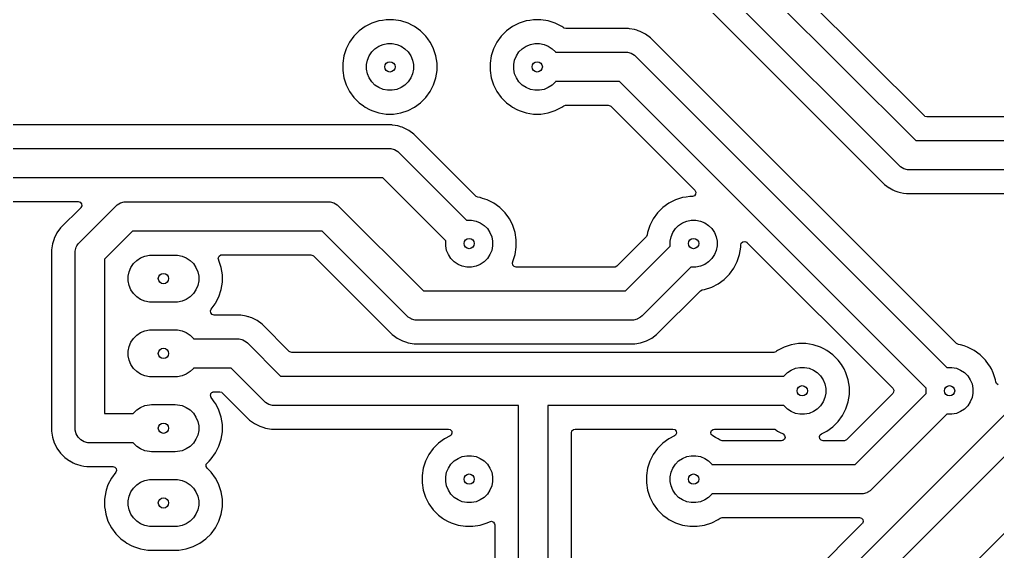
# Model space of a CAD drawing. Extents: x 20 to 124, y -124 to -20.
# Drawn here: x 69.93 to 103.13, y -81.71 to -63.64 of the extents above; entities that cross this region are included whole.
import ezdxf

# ---------------------------------------------------------------- set-up
doc = ezdxf.new("R2010")
doc.units = 0
doc.layers.add('BLACK', color=7, linetype='CONTINUOUS')
doc.layers.add('WHITE', color=7, linetype='CONTINUOUS')

msp = doc.modelspace()

# ---------------------------------------------------------------- linework, layer by layer
at = {"layer": 'BLACK', "linetype": 'CONTINUOUS'}
for p, q in [((100.645066, -66.913181), (93.216121, -59.484236)), ((92.722453, -60.122647), (100.349807, -67.75)), ((99.789146, -68.603553), (92.161794, -60.9762)), ((91.866534, -61.813019), (99.295486, -69.241971)), ((82.125214, -63.68891), (81.885616, -63.76676)), ((82.249626, -63.669205), (82.125214, -63.68891)), ((82.374038, -63.6495), (82.249626, -63.669205)), ((82.625962, -63.6495), (82.374038, -63.6495)), ((82.874779, -63.688909), (82.625962, -63.6495)), ((82.874785, -63.68891), (82.874779, -63.688909)), ((83.114383, -63.76676), (82.874785, -63.68891)), ((87.125214, -63.68891), (86.885616, -63.76676)), ((87.249626, -63.669205), (87.125214, -63.68891)), ((87.374038, -63.6495), (87.249626, -63.669205)), ((87.625962, -63.6495), (87.374038, -63.6495)), ((87.874779, -63.688909), (87.625962, -63.6495)), ((87.874785, -63.68891), (87.874779, -63.688909)), ((88.114383, -63.76676), (87.874785, -63.68891)), ((81.457345, -64.029205), (81.279205, -64.207345)), ((81.45735, -64.029201), (81.457345, -64.029205)), ((81.661151, -63.881132), (81.45735, -64.029201)), ((81.885616, -63.76676), (81.661151, -63.881132)), ((83.268747, -63.845413), (83.114383, -63.76676)), ((83.338845, -63.88113), (83.268747, -63.845413)), ((83.338847, -63.881131), (83.338845, -63.88113)), ((83.338848, -63.881132), (83.338847, -63.881131)), ((83.542649, -64.029201), (83.338848, -63.881132)), ((83.542654, -64.029205), (83.542649, -64.029201)), ((83.720794, -64.207345), (83.542654, -64.029205)), ((86.457345, -64.029205), (86.279205, -64.207345)), ((86.45735, -64.029201), (86.457345, -64.029205)), ((86.661151, -63.881132), (86.45735, -64.029201)), ((86.885616, -63.76676), (86.661151, -63.881132)), ((88.338845, -63.88113), (88.114383, -63.76676)), ((88.400362, -63.925824), (88.338845, -63.88113)), ((88.406199, -63.929815), (88.400362, -63.925824)), ((88.473238, -63.9495), (88.406199, -63.929815)), ((90.602351, -63.9495), (88.473238, -63.9495)), ((90.602352, -63.9495), (90.602351, -63.9495)), ((90.629995, -63.953878), (90.602352, -63.9495)), ((90.804535, -63.981522), (90.629995, -63.953878)), ((90.878003, -64.005394), (90.804535, -63.981522)), ((90.901876, -64.013151), (90.878003, -64.005394)), ((90.932726, -64.023175), (90.901876, -64.013151)), ((90.999223, -64.044781), (90.932726, -64.023175)), ((91.066494, -64.079058), (90.999223, -64.044781)), ((81.279201, -64.20735), (81.131132, -64.411151)), ((81.279205, -64.207345), (81.279201, -64.20735)), ((83.720798, -64.20735), (83.720794, -64.207345)), ((83.786926, -64.298368), (83.720798, -64.20735)), ((83.86887, -64.411155), (83.786926, -64.298368)), ((86.279201, -64.20735), (86.131132, -64.411151)), ((86.279205, -64.207345), (86.279201, -64.20735)), ((91.066497, -64.07906), (91.066494, -64.079058)), ((91.181611, -64.137713), (91.066497, -64.07906)), ((91.347219, -64.258034), (91.181611, -64.137713)), ((91.347221, -64.258036), (91.347219, -64.258034)), ((101.731408, -74.642223), (91.347221, -64.258036)), ((81.01676, -64.635616), (80.93891, -64.875214)), ((81.131132, -64.411151), (81.01676, -64.635616)), ((81.881592, -64.742485), (81.992485, -64.631592)), ((81.992485, -64.631592), (82.122883, -64.544463)), ((82.122883, -64.544463), (82.267772, -64.484448)), ((82.267772, -64.484448), (82.421586, -64.453852)), ((82.421586, -64.453852), (82.578414, -64.453852)), ((82.578414, -64.453852), (82.732228, -64.484448)), ((82.732228, -64.484448), (82.877117, -64.544463)), ((82.877117, -64.544463), (83.007515, -64.631592)), ((83.007515, -64.631592), (83.118408, -64.742485)), ((83.941747, -64.554184), (83.86887, -64.411155)), ((83.983239, -64.635616), (83.941747, -64.554184)), ((83.983239, -64.635618), (83.983239, -64.635616)), ((83.983241, -64.635621), (83.983239, -64.635618)), ((84.06109, -64.875215), (83.983241, -64.635621)), ((86.01676, -64.635616), (85.93891, -64.875214)), ((86.131132, -64.411151), (86.01676, -64.635616)), ((86.881592, -64.742485), (86.992485, -64.631592)), ((86.992485, -64.631592), (87.122883, -64.544463)), ((87.122883, -64.544463), (87.267772, -64.484448)), ((87.267772, -64.484448), (87.421586, -64.453852)), ((87.421586, -64.453852), (87.578414, -64.453852)), ((87.578414, -64.453852), (87.732228, -64.484448)), ((87.732228, -64.484448), (87.877117, -64.544463)), ((87.877117, -64.544463), (88.007515, -64.631592)), ((88.007515, -64.631592), (88.118408, -64.742485)), ((80.93891, -64.875214), (80.8995, -65.124038)), ((81.703852, -65.171586), (81.734448, -65.017772)), ((81.734448, -65.017772), (81.794463, -64.872883)), ((81.794463, -64.872883), (81.881592, -64.742485)), ((83.118408, -64.742485), (83.205537, -64.872883)), ((83.205537, -64.872883), (83.265552, -65.017772)), ((83.265552, -65.017772), (83.296148, -65.171586)), ((84.1005, -65.124038), (84.06109, -64.875215)), ((85.93891, -64.875214), (85.8995, -65.124038)), ((86.703852, -65.171586), (86.734448, -65.017772)), ((86.734448, -65.017772), (86.794463, -64.872883)), ((86.794463, -64.872883), (86.881592, -64.742485)), ((88.118408, -64.742485), (88.123429, -64.75)), ((88.123429, -64.75), (90.5, -64.75)), ((90.5, -64.75), (90.565248, -64.754277)), ((90.565248, -64.754277), (90.565263, -64.754277)), ((90.565263, -64.754277), (90.691342, -64.78806)), ((90.691342, -64.78806), (90.804381, -64.853323)), ((90.804381, -64.853323), (90.804396, -64.853338)), ((90.804396, -64.853338), (90.853553, -64.896447)), ((90.853553, -64.896447), (101.412722, -75.455615)), ((80.8995, -65.124038), (80.8995, -65.375961)), ((80.8995, -65.375961), (80.93891, -65.624785)), ((81.703852, -65.328414), (81.703852, -65.171586)), ((81.734448, -65.482228), (81.703852, -65.328414)), ((83.296148, -65.328414), (83.265552, -65.482228)), ((83.296148, -65.171586), (83.296148, -65.328414)), ((84.06109, -65.624785), (84.1005, -65.375962)), ((84.1005, -65.375962), (84.1005, -65.124038)), ((85.8995, -65.124038), (85.8995, -65.375961)), ((85.8995, -65.375961), (85.93891, -65.624785)), ((86.703852, -65.328414), (86.703852, -65.171586)), ((86.734448, -65.482228), (86.703852, -65.328414)), ((80.93891, -65.624785), (81.01676, -65.864383)), ((81.794463, -65.627117), (81.734448, -65.482228)), ((81.881592, -65.757515), (81.794463, -65.627117)), ((83.205537, -65.627117), (83.118408, -65.757515)), ((83.265552, -65.482228), (83.205537, -65.627117)), ((83.983241, -65.864379), (84.06109, -65.624785)), ((85.93891, -65.624785), (86.01676, -65.864383)), ((86.794463, -65.627117), (86.734448, -65.482228)), ((86.881592, -65.757515), (86.794463, -65.627117)), ((81.01676, -65.864383), (81.131132, -66.088848)), ((81.992485, -65.868408), (81.881592, -65.757515)), ((82.122883, -65.955537), (81.992485, -65.868408)), ((82.267772, -66.015552), (82.122883, -65.955537)), ((82.421586, -66.046148), (82.267772, -66.015552)), ((82.578414, -66.046148), (82.421586, -66.046148)), ((82.732228, -66.015552), (82.578414, -66.046148)), ((82.877117, -65.955537), (82.732228, -66.015552)), ((83.007515, -65.868408), (82.877117, -65.955537)), ((83.118408, -65.757515), (83.007515, -65.868408)), ((83.86887, -66.088845), (83.983241, -65.864379)), ((86.01676, -65.864383), (86.131132, -66.088848)), ((86.992485, -65.868408), (86.881592, -65.757515)), ((87.122883, -65.955537), (86.992485, -65.868408)), ((87.267772, -66.015552), (87.122883, -65.955537)), ((87.421586, -66.046148), (87.267772, -66.015552)), ((87.578414, -66.046148), (87.421586, -66.046148)), ((87.732228, -66.015552), (87.578414, -66.046148)), ((87.877117, -65.955537), (87.732228, -66.015552)), ((88.007515, -65.868408), (87.877117, -65.955537)), ((88.118408, -65.757515), (88.007515, -65.868408)), ((88.123429, -65.75), (88.118408, -65.757515)), ((90.292894, -65.75), (88.123429, -65.75)), ((100.705615, -76.162722), (90.292894, -65.75)), ((81.131132, -66.088848), (81.279201, -66.292649)), ((81.279201, -66.292649), (81.279205, -66.292654)), ((81.279205, -66.292654), (81.457345, -66.470794)), ((83.542656, -66.470793), (83.720793, -66.292656)), ((83.720793, -66.292656), (83.86887, -66.088845)), ((86.131132, -66.088848), (86.279201, -66.292649)), ((86.279201, -66.292649), (86.279205, -66.292654)), ((86.279205, -66.292654), (86.457345, -66.470794)), ((81.457345, -66.470794), (81.45735, -66.470798)), ((81.45735, -66.470798), (81.599647, -66.574182)), ((81.599647, -66.574182), (81.661155, -66.61887)), ((81.661155, -66.61887), (81.804184, -66.691747)), ((81.804184, -66.691747), (81.885616, -66.733239)), ((81.885616, -66.733239), (81.885618, -66.733239)), ((81.885618, -66.733239), (81.885621, -66.733241)), ((81.885621, -66.733241), (82.125215, -66.81109)), ((82.874785, -66.81109), (83.114379, -66.733241)), ((83.114379, -66.733241), (83.338845, -66.61887)), ((83.338845, -66.61887), (83.542656, -66.470793)), ((86.457345, -66.470794), (86.45735, -66.470798)), ((86.45735, -66.470798), (86.599647, -66.574182)), ((86.599647, -66.574182), (86.661155, -66.61887)), ((86.661155, -66.61887), (86.804184, -66.691747)), ((86.804184, -66.691747), (86.885616, -66.733239)), ((86.885616, -66.733239), (86.885618, -66.733239)), ((86.885618, -66.733239), (86.885621, -66.733241)), ((86.885621, -66.733241), (87.125215, -66.81109)), ((87.874785, -66.81109), (88.114379, -66.733241)), ((88.114379, -66.733241), (88.338845, -66.61887)), ((88.338845, -66.61887), (88.400353, -66.574181)), ((88.400353, -66.574181), (88.466158, -66.550702)), ((88.466158, -66.550702), (88.473238, -66.5505)), ((88.473238, -66.5505), (89.909953, -66.5505)), ((89.909953, -66.5505), (89.976992, -66.570185)), ((89.976992, -66.570185), (89.997634, -66.586819)), ((89.997634, -66.586819), (92.848634, -69.437819)), ((82.125215, -66.81109), (82.374038, -66.8505)), ((82.374038, -66.8505), (82.374039, -66.8505)), ((82.374039, -66.8505), (82.625961, -66.8505)), ((82.625961, -66.8505), (82.625962, -66.8505)), ((82.625962, -66.8505), (82.874785, -66.81109)), ((87.125215, -66.81109), (87.374038, -66.8505)), ((87.374038, -66.8505), (87.374039, -66.8505)), ((87.374039, -66.8505), (87.625961, -66.8505)), ((87.625961, -66.8505), (87.625962, -66.8505)), ((87.625962, -66.8505), (87.874785, -66.81109)), ((100.665708, -66.929815), (100.645066, -66.913181)), ((100.732747, -66.9495), (100.665708, -66.929815)), ((105.617055, -66.9495), (100.732747, -66.9495)), ((82.564752, -67.2219), (67.268848, -67.2219)), ((82.592395, -67.226278), (82.564752, -67.2219)), ((82.766935, -67.253922), (82.592395, -67.226278)), ((82.840403, -67.277794), (82.766935, -67.253922)), ((82.864276, -67.285551), (82.840403, -67.277794)), ((82.914915, -67.302004), (82.864276, -67.285551)), ((82.961623, -67.317181), (82.914915, -67.302004)), ((83.046636, -67.360498), (82.961623, -67.317181)), ((83.046639, -67.3605), (83.046636, -67.360498)), ((83.144011, -67.410113), (83.046639, -67.3605)), ((83.309619, -67.530434), (83.144011, -67.410113)), ((83.309621, -67.530436), (83.309619, -67.530434)), ((85.421408, -69.642223), (83.309621, -67.530436)), ((67.3712, -68.0224), (82.4624, -68.0224)), ((82.4624, -68.0224), (82.527648, -68.026677)), ((82.527648, -68.026677), (82.527663, -68.026677)), ((82.527663, -68.026677), (82.647017, -68.058658)), ((82.647017, -68.058658), (82.653742, -68.06046)), ((82.653742, -68.06046), (82.766781, -68.125723)), ((100.349807, -67.75), (106.316726, -67.75)), ((82.766781, -68.125723), (82.766796, -68.125738)), ((82.766796, -68.125738), (82.815953, -68.168847)), ((82.815953, -68.168847), (85.102721, -70.455615)), ((99.83831, -68.646668), (99.789146, -68.603553)), ((99.838319, -68.646677), (99.83831, -68.646668)), ((99.951358, -68.71194), (99.838319, -68.646677)), ((100.077437, -68.745723), (99.951358, -68.71194)), ((82.255294, -69.0224), (67.578307, -69.0224)), ((84.395615, -71.162721), (82.255294, -69.0224)), ((100.077452, -68.745723), (100.077437, -68.745723)), ((100.1427, -68.75), (100.077452, -68.745723)), ((106.316726, -68.75), (100.1427, -68.75)), ((99.295486, -69.241971), (99.450449, -69.354556)), ((99.450449, -69.354556), (99.46109, -69.362287)), ((99.46109, -69.362287), (99.577307, -69.421503)), ((85.426555, -69.647085), (85.421408, -69.642223)), ((85.489689, -69.677015), (85.426555, -69.647085)), ((85.564783, -69.688909), (85.489689, -69.677015)), ((85.646482, -69.715455), (85.564783, -69.688909)), ((85.804379, -69.766759), (85.646482, -69.715455)), ((92.435214, -69.68891), (92.195616, -69.76676)), ((92.559626, -69.669205), (92.435214, -69.68891)), ((92.684038, -69.6495), (92.559626, -69.669205)), ((92.760953, -69.6495), (92.684038, -69.6495)), ((92.769799, -69.649184), (92.760953, -69.6495)), ((92.835263, -69.624767), (92.769799, -69.649184)), ((92.877135, -69.568834), (92.835263, -69.624767)), ((92.848634, -69.437819), (92.882119, -69.499142)), ((92.882119, -69.499142), (92.877135, -69.568834)), ((99.577307, -69.421503), (99.643476, -69.455218)), ((99.643476, -69.455218), (99.643478, -69.455218)), ((99.643478, -69.455218), (99.643481, -69.45522)), ((99.643481, -69.45522), (99.747837, -69.489127)), ((99.747837, -69.489127), (99.838165, -69.518477)), ((99.838165, -69.518477), (99.939257, -69.534488)), ((99.939257, -69.534488), (100.040348, -69.5505)), ((100.040348, -69.5505), (100.245051, -69.5505)), ((100.245051, -69.5505), (105.263438, -69.5505)), ((67.961247, -69.8229), (71.915553, -69.8229)), ((72.003234, -70.034581), (71.316336, -70.721478)), ((71.915553, -69.8229), (71.982592, -69.842585)), ((71.954747, -71.215147), (73.193847, -69.976047)), ((71.982592, -69.842585), (72.028347, -69.895389)), ((72.009266, -70.028103), (72.003234, -70.034581)), ((72.038291, -69.964547), (72.009266, -70.028103)), ((72.028347, -69.895389), (72.038291, -69.964547)), ((73.193847, -69.976047), (73.243003, -69.932938)), ((73.243003, -69.932938), (73.243019, -69.932923)), ((73.243019, -69.932923), (73.356058, -69.86766)), ((73.356058, -69.86766), (73.482137, -69.833877)), ((73.482137, -69.833877), (73.482152, -69.833877)), ((73.482152, -69.833877), (73.5474, -69.8296)), ((73.5474, -69.8296), (80.4048, -69.8296)), ((80.4048, -69.8296), (80.470048, -69.833877)), ((80.470048, -69.833877), (80.470063, -69.833877)), ((80.470063, -69.833877), (80.596142, -69.86766)), ((80.596142, -69.86766), (80.709181, -69.932923)), ((80.709181, -69.932923), (80.709196, -69.932938)), ((80.709196, -69.932938), (80.758353, -69.976047)), ((80.758353, -69.976047), (83.634007, -72.8517)), ((86.028845, -69.88113), (85.804379, -69.766759)), ((86.028847, -69.881131), (86.028845, -69.88113)), ((86.028848, -69.881132), (86.028847, -69.881131)), ((86.232649, -70.029201), (86.028848, -69.881132)), ((86.232654, -70.029205), (86.232649, -70.029201)), ((86.410794, -70.207345), (86.232654, -70.029205)), ((91.767345, -70.029205), (91.589205, -70.207345)), ((91.76735, -70.029201), (91.767345, -70.029205)), ((91.971151, -69.881132), (91.76735, -70.029201)), ((92.195616, -69.76676), (91.971151, -69.881132)), ((86.410798, -70.20735), (86.410794, -70.207345)), ((86.532005, -70.374178), (86.410798, -70.20735)), ((86.55887, -70.411155), (86.532005, -70.374178)), ((91.589201, -70.20735), (91.441132, -70.411151)), ((91.589205, -70.207345), (91.589201, -70.20735)), ((85.102721, -70.455615), (85.111586, -70.453852)), ((85.111586, -70.453852), (85.268414, -70.453852)), ((85.268414, -70.453852), (85.422228, -70.484448)), ((85.422228, -70.484448), (85.567117, -70.544463)), ((85.567117, -70.544463), (85.697515, -70.631592)), ((85.697515, -70.631592), (85.808408, -70.742485)), ((86.62441, -70.539784), (86.55887, -70.411155)), ((86.673239, -70.635616), (86.62441, -70.539784)), ((86.673239, -70.635618), (86.673239, -70.635616)), ((86.673241, -70.635621), (86.673239, -70.635618)), ((86.75109, -70.875215), (86.673241, -70.635621)), ((91.32676, -70.635618), (91.248909, -70.875216)), ((91.441132, -70.411151), (91.32676, -70.635618)), ((92.191592, -70.742485), (92.302485, -70.631592)), ((92.302485, -70.631592), (92.432883, -70.544463)), ((92.432883, -70.544463), (92.577772, -70.484448)), ((92.577772, -70.484448), (92.731586, -70.453852)), ((92.731586, -70.453852), (92.888414, -70.453852)), ((92.888414, -70.453852), (93.042228, -70.484448)), ((93.042228, -70.484448), (93.187117, -70.544463)), ((93.187117, -70.544463), (93.317515, -70.631592)), ((93.317515, -70.631592), (93.428408, -70.742485)), ((71.18191, -70.914768), (71.10308, -71.069479)), ((71.196011, -70.887093), (71.181909, -70.914767)), ((71.181909, -70.914767), (71.18191, -70.914768)), ((71.196016, -70.887084), (71.196011, -70.887093)), ((71.316336, -70.721478), (71.196016, -70.887084)), ((73.754506, -70.8296), (72.8083, -71.775806)), ((80.197694, -70.8296), (73.754506, -70.8296)), ((83.073347, -73.705254), (80.197694, -70.8296)), ((85.808408, -70.742485), (85.895537, -70.872883)), ((85.895537, -70.872883), (85.955552, -71.017772)), ((85.955552, -71.017772), (85.986148, -71.171586)), ((86.7905, -71.124038), (86.75109, -70.875215)), ((91.202223, -71.018591), (90.205934, -72.014881)), ((91.207085, -71.013444), (91.202223, -71.018591)), ((91.237015, -70.95031), (91.207085, -71.013444)), ((91.248909, -70.875216), (91.237015, -70.95031)), ((92.013852, -71.171586), (92.044448, -71.017772)), ((92.044448, -71.017772), (92.104463, -70.872883)), ((92.104463, -70.872883), (92.191592, -70.742485)), ((93.428408, -70.742485), (93.515537, -70.872883)), ((93.515537, -70.872883), (93.575552, -71.017772)), ((93.575552, -71.017772), (93.606148, -71.171586)), ((71.030385, -71.323752), (71.0078, -71.466348)), ((71.039822, -71.264168), (71.030385, -71.323752)), ((71.09494, -71.094534), (71.039822, -71.264168)), ((71.094941, -71.094532), (71.09494, -71.094534)), ((71.10308, -71.069479), (71.094941, -71.094532)), ((71.812577, -71.503437), (71.84636, -71.377358)), ((71.84636, -71.377358), (71.874618, -71.328414)), ((71.874618, -71.328414), (71.911623, -71.264319)), ((71.911623, -71.264319), (71.911638, -71.264303)), ((71.911638, -71.264303), (71.954747, -71.215147)), ((84.393852, -71.171586), (84.395615, -71.162721)), ((84.393852, -71.328414), (84.393852, -71.171586)), ((84.424448, -71.482228), (84.393852, -71.328414)), ((85.986148, -71.328414), (85.955552, -71.482228)), ((85.986148, -71.171586), (85.986148, -71.328414)), ((86.75109, -71.624785), (86.7905, -71.375962)), ((86.7905, -71.375962), (86.7905, -71.124038)), ((90.501194, -72.8517), (92.015615, -71.337278)), ((92.013852, -71.328414), (92.013852, -71.171586)), ((92.015615, -71.337278), (92.013852, -71.328414)), ((93.606148, -71.328414), (93.575552, -71.482228)), ((93.606148, -71.171586), (93.606148, -71.328414)), ((94.37109, -71.624785), (94.4105, -71.375962)), ((94.4105, -71.299047), (94.430185, -71.232008)), ((94.4105, -71.375962), (94.4105, -71.299047)), ((94.430185, -71.232008), (94.482989, -71.186253)), ((94.482989, -71.186253), (94.552147, -71.176309)), ((94.552147, -71.176309), (94.615703, -71.205334)), ((94.615703, -71.205334), (94.622181, -71.211366)), ((94.622181, -71.211366), (99.573134, -76.162319)), ((71.0078, -71.466348), (71.0078, -77.622351)), ((71.8083, -71.5687), (71.812577, -71.503452)), ((71.8083, -77.52), (71.8083, -71.5687)), ((71.812577, -71.503452), (71.812577, -71.503437)), ((74.032883, -71.734463), (74.177772, -71.674448)), ((74.177772, -71.674448), (74.331586, -71.643852)), ((74.331586, -71.643852), (74.41, -71.64)), ((74.41, -71.64), (75.21, -71.64)), ((75.21, -71.64), (75.288414, -71.643852)), ((75.288414, -71.643852), (75.442228, -71.674448)), ((75.442228, -71.674448), (75.587117, -71.734463)), ((76.672587, -71.741726), (76.698863, -71.676986)), ((76.698863, -71.676986), (76.755969, -71.636728)), ((76.755969, -71.636728), (76.795968, -71.6301)), ((76.795968, -71.6301), (79.814753, -71.6301)), ((79.814753, -71.6301), (79.881792, -71.649785)), ((79.881792, -71.649785), (79.902434, -71.666419)), ((79.902434, -71.666419), (82.431808, -74.195792)), ((84.484463, -71.627117), (84.424448, -71.482228)), ((84.571592, -71.757515), (84.484463, -71.627117)), ((85.895537, -71.627117), (85.808408, -71.757515)), ((85.955552, -71.482228), (85.895537, -71.627117)), ((86.673241, -71.864379), (86.75109, -71.624785)), ((93.515537, -71.627117), (93.428408, -71.757515)), ((93.575552, -71.482228), (93.515537, -71.627117)), ((94.293241, -71.864379), (94.37109, -71.624785)), ((72.8083, -71.775806), (72.8083, -77.02)), ((73.704463, -72.062883), (73.791592, -71.932485)), ((73.791592, -71.932485), (73.902485, -71.821592)), ((73.902485, -71.821592), (74.032883, -71.734463)), ((75.587117, -71.734463), (75.717515, -71.821592)), ((75.717515, -71.821592), (75.828408, -71.932485)), ((75.828408, -71.932485), (75.915537, -72.062883)), ((76.685483, -71.810395), (76.672587, -71.741726)), ((76.693239, -71.825616), (76.685483, -71.810395)), ((76.693239, -71.825618), (76.693239, -71.825616)), ((76.693241, -71.825621), (76.693239, -71.825618)), ((76.77109, -72.065215), (76.693241, -71.825621)), ((84.682485, -71.868408), (84.571592, -71.757515)), ((84.812883, -71.955537), (84.682485, -71.868408)), ((84.957772, -72.015552), (84.812883, -71.955537)), ((85.111586, -72.046148), (84.957772, -72.015552)), ((85.268414, -72.046148), (85.111586, -72.046148)), ((85.422228, -72.015552), (85.268414, -72.046148)), ((85.567117, -71.955537), (85.422228, -72.015552)), ((85.697515, -71.868408), (85.567117, -71.955537)), ((85.808408, -71.757515), (85.697515, -71.868408)), ((86.657663, -71.909553), (86.669916, -71.870905)), ((86.667607, -71.978711), (86.657663, -71.909553)), ((86.713362, -72.031515), (86.667607, -71.978711)), ((86.669916, -71.870905), (86.673239, -71.864383)), ((86.673239, -71.864382), (86.673241, -71.864379)), ((86.673239, -71.864383), (86.673239, -71.864382)), ((86.780401, -72.0512), (86.713362, -72.031515)), ((90.205934, -72.014881), (90.144611, -72.048366)), ((92.722721, -72.044384), (91.061853, -73.705253)), ((92.731586, -72.046148), (92.722721, -72.044384)), ((92.888414, -72.046148), (92.731586, -72.046148)), ((93.042228, -72.015552), (92.888414, -72.046148)), ((93.187117, -71.955537), (93.042228, -72.015552)), ((93.317515, -71.868408), (93.187117, -71.955537)), ((93.428408, -71.757515), (93.317515, -71.868408)), ((94.17887, -72.088845), (94.293241, -71.864379)), ((73.613852, -72.361586), (73.644448, -72.207772)), ((73.613852, -72.518414), (73.613852, -72.361586)), ((73.644448, -72.207772), (73.704463, -72.062883)), ((75.915537, -72.062883), (75.975552, -72.207772)), ((75.975552, -72.207772), (76.006148, -72.361586)), ((76.006148, -72.361586), (76.006148, -72.518414)), ((76.8105, -72.314038), (76.77109, -72.065215)), ((76.8105, -72.565962), (76.8105, -72.314038)), ((90.118253, -72.0512), (86.780401, -72.0512)), ((90.144611, -72.048366), (90.118253, -72.0512)), ((93.852656, -72.470793), (94.030793, -72.292656)), ((94.030793, -72.292656), (94.17887, -72.088845)), ((73.644448, -72.672228), (73.613852, -72.518414)), ((73.704463, -72.817117), (73.644448, -72.672228)), ((75.975552, -72.672228), (75.915537, -72.817117)), ((76.006148, -72.518414), (75.975552, -72.672228)), ((76.77109, -72.814785), (76.8105, -72.565962)), ((93.424379, -72.733241), (93.648845, -72.61887)), ((93.648845, -72.61887), (93.852656, -72.470793)), ((73.791592, -72.947515), (73.704463, -72.817117)), ((73.902485, -73.058408), (73.791592, -72.947515)), ((75.828408, -72.947515), (75.717515, -73.058408)), ((75.915537, -72.817117), (75.828408, -72.947515)), ((76.693241, -73.054379), (76.77109, -72.814785)), ((83.634007, -72.8517), (90.501194, -72.8517)), ((91.555519, -74.343666), (93.041409, -72.857773)), ((93.041409, -72.857773), (93.10273, -72.82429)), ((93.10273, -72.82429), (93.109649, -72.822989)), ((93.109649, -72.822989), (93.184785, -72.81109)), ((93.184785, -72.81109), (93.424379, -72.733241)), ((74.032883, -73.145537), (73.902485, -73.058408)), ((74.177772, -73.205552), (74.032883, -73.145537)), ((74.331586, -73.236148), (74.177772, -73.205552)), ((74.41, -73.24), (74.331586, -73.236148)), ((75.21, -73.24), (74.41, -73.24)), ((75.288414, -73.236148), (75.21, -73.24)), ((75.442228, -73.205552), (75.288414, -73.236148)), ((75.587117, -73.145537), (75.442228, -73.205552)), ((75.717515, -73.058408), (75.587117, -73.145537)), ((76.430824, -73.482615), (76.56649, -73.295884)), ((76.56649, -73.295884), (76.57887, -73.278845)), ((76.57887, -73.278845), (76.693241, -73.054379)), ((76.408404, -73.537853), (76.430824, -73.482615)), ((76.418348, -73.607011), (76.408404, -73.537853)), ((76.464103, -73.659815), (76.418348, -73.607011)), ((76.531142, -73.6795), (76.464103, -73.659815)), ((77.414051, -73.6795), (76.531142, -73.6795)), ((77.414052, -73.6795), (77.414051, -73.6795)), ((77.441695, -73.683878), (77.414052, -73.6795)), ((77.616235, -73.711522), (77.441695, -73.683878)), ((83.122503, -73.748361), (83.073347, -73.705254)), ((91.061853, -73.705253), (91.012696, -73.748361)), ((77.689703, -73.735394), (77.616235, -73.711522)), ((77.713576, -73.743151), (77.689703, -73.735394)), ((77.764215, -73.759604), (77.713576, -73.743151)), ((77.810923, -73.774781), (77.764215, -73.759604)), ((77.877821, -73.808868), (77.810923, -73.774781)), ((77.877824, -73.80887), (77.877821, -73.808868)), ((77.993311, -73.867713), (77.877824, -73.80887)), ((78.158919, -73.988034), (77.993311, -73.867713)), ((78.158921, -73.988036), (78.158919, -73.988034)), ((79.084066, -74.913181), (78.158921, -73.988036)), ((83.122519, -73.748377), (83.122503, -73.748361)), ((83.227293, -73.808868), (83.122519, -73.748377)), ((83.235558, -73.81364), (83.227293, -73.808868)), ((83.361637, -73.847423), (83.235558, -73.81364)), ((83.361652, -73.847423), (83.361637, -73.847423)), ((83.4269, -73.8517), (83.361652, -73.847423)), ((90.7083, -73.8517), (83.4269, -73.8517)), ((90.773548, -73.847423), (90.7083, -73.8517)), ((90.773563, -73.847423), (90.773548, -73.847423)), ((90.899642, -73.81364), (90.773563, -73.847423)), ((90.907907, -73.808868), (90.899642, -73.81364)), ((91.012681, -73.748377), (90.907907, -73.808868)), ((91.012696, -73.748361), (91.012681, -73.748377)), ((73.791592, -74.472485), (73.902485, -74.361592)), ((73.902485, -74.361592), (74.032883, -74.274463)), ((74.032883, -74.274463), (74.177772, -74.214448)), ((74.177772, -74.214448), (74.331586, -74.183852)), ((74.331586, -74.183852), (74.41, -74.18)), ((74.41, -74.18), (75.21, -74.18)), ((75.21, -74.18), (75.288414, -74.183852)), ((75.288414, -74.183852), (75.442228, -74.214448)), ((75.442228, -74.214448), (75.587117, -74.274463)), ((75.587117, -74.274463), (75.717515, -74.361592)), ((75.717515, -74.361592), (75.828408, -74.472485)), ((82.431808, -74.195792), (82.431822, -74.195807)), ((82.431822, -74.195807), (82.434933, -74.198918)), ((82.434933, -74.198918), (82.434934, -74.198919)), ((82.434934, -74.198919), (82.579681, -74.343666)), ((82.579681, -74.343666), (82.579684, -74.343668)), ((82.579684, -74.343668), (82.579685, -74.343669)), ((82.579685, -74.343669), (82.657872, -74.400475)), ((91.389911, -74.463987), (91.555519, -74.343666)), ((73.644448, -74.747772), (73.704463, -74.602883)), ((73.704463, -74.602883), (73.791592, -74.472485)), ((75.828408, -74.472485), (75.833429, -74.48)), ((75.833429, -74.48), (77.3117, -74.48)), ((77.3117, -74.48), (77.376948, -74.484277)), ((77.376948, -74.484277), (77.376963, -74.484277)), ((77.376963, -74.484277), (77.474652, -74.510453)), ((77.474652, -74.510453), (77.503042, -74.51806)), ((77.503042, -74.51806), (77.616081, -74.583323)), ((77.616081, -74.583323), (77.616096, -74.583338)), ((77.616096, -74.583338), (77.665253, -74.626447)), ((77.665253, -74.626447), (78.788807, -75.75)), ((82.657872, -74.400475), (82.657874, -74.400476)), ((82.657874, -74.400476), (82.657877, -74.400478)), ((82.657877, -74.400478), (82.74529, -74.463987)), ((82.74529, -74.463987), (82.832135, -74.508237)), ((82.832135, -74.508237), (82.927681, -74.556921)), ((82.927681, -74.556921), (82.927684, -74.556922)), ((82.927684, -74.556922), (83.025021, -74.588548)), ((83.025021, -74.588548), (83.122366, -74.620177)), ((83.122366, -74.620177), (83.324548, -74.6522)), ((83.324548, -74.6522), (83.324549, -74.6522)), ((83.324549, -74.6522), (90.810651, -74.6522)), ((90.810651, -74.6522), (90.810652, -74.6522)), ((90.810652, -74.6522), (91.012835, -74.620177)), ((91.012835, -74.620177), (91.110176, -74.588548)), ((91.110176, -74.588548), (91.207519, -74.55692)), ((91.207519, -74.55692), (91.298714, -74.510453)), ((91.298714, -74.510453), (91.389911, -74.463987)), ((96.125214, -74.68891), (95.885616, -74.76676)), ((96.249626, -74.669205), (96.125214, -74.68891)), ((96.374038, -74.6495), (96.249626, -74.669205)), ((96.625962, -74.6495), (96.374038, -74.6495)), ((96.874779, -74.688909), (96.625962, -74.6495)), ((96.874785, -74.68891), (96.874779, -74.688909)), ((97.114383, -74.76676), (96.874785, -74.68891)), ((101.736555, -74.647085), (101.731408, -74.642223)), ((101.799689, -74.677015), (101.736555, -74.647085)), ((101.874783, -74.688909), (101.799689, -74.677015)), ((101.994582, -74.727834), (101.874783, -74.688909)), ((73.613852, -74.901586), (73.644448, -74.747772)), ((73.613852, -75.058414), (73.613852, -74.901586)), ((79.104708, -74.929815), (79.084066, -74.913181)), ((79.171747, -74.9495), (79.104708, -74.929815)), ((95.526762, -74.9495), (79.171747, -74.9495)), ((95.533842, -74.949298), (95.526762, -74.9495)), ((95.599646, -74.925818), (95.533842, -74.949298)), ((95.622801, -74.908995), (95.599646, -74.925818)), ((95.661154, -74.88113), (95.622801, -74.908995)), ((95.885616, -74.76676), (95.661154, -74.88113)), ((97.229665, -74.8255), (97.114383, -74.76676)), ((97.338845, -74.88113), (97.229665, -74.8255)), ((97.338847, -74.881131), (97.338845, -74.88113)), ((97.338848, -74.881132), (97.338847, -74.881131)), ((97.542649, -75.029201), (97.338848, -74.881132)), ((97.542654, -75.029205), (97.542649, -75.029201)), ((97.720794, -75.207345), (97.542654, -75.029205)), ((102.114379, -74.766759), (101.994582, -74.727834)), ((102.338845, -74.88113), (102.114379, -74.766759)), ((102.338847, -74.881131), (102.338845, -74.88113)), ((102.338848, -74.881132), (102.338847, -74.881131)), ((102.542649, -75.029201), (102.338848, -74.881132)), ((102.542654, -75.029205), (102.542649, -75.029201)), ((102.720794, -75.207345), (102.542654, -75.029205)), ((73.644448, -75.212228), (73.613852, -75.058414)), ((73.704463, -75.357117), (73.644448, -75.212228)), ((73.791592, -75.487515), (73.704463, -75.357117)), ((97.720798, -75.20735), (97.720794, -75.207345)), ((97.827914, -75.354784), (97.720798, -75.20735)), ((97.86887, -75.411155), (97.827914, -75.354784)), ((102.720798, -75.20735), (102.720794, -75.207345)), ((102.827914, -75.354784), (102.720798, -75.20735)), ((102.86887, -75.411155), (102.827914, -75.354784)), ((73.902485, -75.598408), (73.791592, -75.487515)), ((74.032883, -75.685537), (73.902485, -75.598408)), ((74.177772, -75.745552), (74.032883, -75.685537)), ((75.587117, -75.685537), (75.442228, -75.745552)), ((75.717515, -75.598408), (75.587117, -75.685537)), ((75.828408, -75.487515), (75.717515, -75.598408)), ((75.833429, -75.48), (75.828408, -75.487515)), ((77.104594, -75.48), (75.833429, -75.48)), ((78.228146, -76.603553), (77.104594, -75.48)), ((95.881592, -75.742485), (95.992485, -75.631592)), ((95.992485, -75.631592), (96.122883, -75.544463)), ((96.122883, -75.544463), (96.267772, -75.484448)), ((96.267772, -75.484448), (96.421586, -75.453852)), ((96.421586, -75.453852), (96.578414, -75.453852)), ((96.578414, -75.453852), (96.732228, -75.484448)), ((96.732228, -75.484448), (96.877117, -75.544463)), ((96.877117, -75.544463), (97.007515, -75.631592)), ((97.007515, -75.631592), (97.118408, -75.742485)), ((97.918693, -75.508939), (97.86887, -75.411155)), ((97.983239, -75.635616), (97.918693, -75.508939)), ((97.983239, -75.635617), (97.983239, -75.635616)), ((97.983241, -75.635621), (97.983239, -75.635617)), ((98.06109, -75.875215), (97.983241, -75.635621)), ((101.412722, -75.455615), (101.421586, -75.453852)), ((101.421586, -75.453852), (101.578414, -75.453852)), ((101.578414, -75.453852), (101.732228, -75.484448)), ((101.732228, -75.484448), (101.877117, -75.544463)), ((101.877117, -75.544463), (102.007515, -75.631592)), ((102.007515, -75.631592), (102.118408, -75.742485)), ((102.918693, -75.508939), (102.86887, -75.411155)), ((102.983239, -75.635616), (102.918693, -75.508939)), ((102.983239, -75.635617), (102.983239, -75.635616)), ((102.983241, -75.635621), (102.983239, -75.635617)), ((103.06109, -75.875215), (102.983241, -75.635621)), ((74.331586, -75.776148), (74.177772, -75.745552)), ((74.41, -75.78), (74.331586, -75.776148)), ((75.21, -75.78), (74.41, -75.78)), ((75.288414, -75.776148), (75.21, -75.78)), ((75.442228, -75.745552), (75.288414, -75.776148)), ((78.788807, -75.75), (87.3607, -75.75)), ((87.3607, -75.75), (95.876571, -75.75)), ((95.876571, -75.75), (95.881592, -75.742485)), ((97.118408, -75.742485), (97.205537, -75.872883)), ((97.205537, -75.872883), (97.265552, -76.017772)), ((97.265552, -76.017772), (97.296148, -76.171586)), ((98.1005, -76.124038), (98.06109, -75.875215)), ((102.118408, -75.742485), (102.205537, -75.872883)), ((102.205537, -75.872883), (102.265552, -76.017772)), ((102.265552, -76.017772), (102.296148, -76.171586)), ((103.072476, -75.947105), (103.06109, -75.875215)), ((103.095681, -76.002014), (103.072476, -75.947105)), ((103.151614, -76.043886), (103.095681, -76.002014)), ((76.41796, -76.365927), (76.42317, -76.343525)), ((76.42317, -76.343525), (76.432198, -76.334751)), ((76.432198, -76.334751), (76.437429, -76.323297)), ((76.437429, -76.323297), (76.456781, -76.31086)), ((76.456781, -76.31086), (76.473276, -76.29483)), ((76.473276, -76.29483), (76.487021, -76.291426)), ((76.487021, -76.291426), (76.496207, -76.285523)), ((76.496207, -76.285523), (76.531142, -76.2805)), ((76.531142, -76.2805), (76.721653, -76.2805)), ((76.721653, -76.2805), (76.788692, -76.300185)), ((76.788692, -76.300185), (76.809334, -76.316819)), ((76.809334, -76.316819), (77.734481, -77.241966)), ((94.680094, -85.75), (104.250847, -76.179247)), ((97.296148, -76.328414), (97.265552, -76.482228)), ((97.296148, -76.171586), (97.296148, -76.328414)), ((99.573134, -76.337681), (97.997634, -77.913181)), ((98.1005, -76.375962), (98.1005, -76.124038)), ((98.292894, -78.75), (100.705615, -76.337277)), ((99.573134, -76.162319), (99.606619, -76.223642)), ((99.601635, -76.293334), (99.573134, -76.337681)), ((99.606619, -76.223642), (99.601635, -76.293334)), ((100.703852, -76.171586), (100.705615, -76.162722)), ((100.703852, -76.328414), (100.703852, -76.171586)), ((100.705615, -76.337277), (100.703852, -76.328414)), ((102.296148, -76.328414), (102.265552, -76.482228)), ((102.296148, -76.171586), (102.296148, -76.328414)), ((76.407344, -76.411579), (76.410195, -76.399315)), ((76.415074, -76.433244), (76.407344, -76.411579)), ((76.408404, -76.386853), (76.41796, -76.365927)), ((76.410195, -76.399315), (76.408404, -76.386853)), ((76.418348, -76.456011), (76.415074, -76.433244)), ((76.426592, -76.465525), (76.418348, -76.456011)), ((76.430824, -76.477385), (76.426592, -76.465525)), ((76.568227, -76.666506), (76.430824, -76.477385)), ((76.57887, -76.681155), (76.568227, -76.666506)), ((76.651747, -76.824184), (76.57887, -76.681155)), ((78.27731, -76.646668), (78.228146, -76.603553)), ((78.277319, -76.646677), (78.27731, -76.646668)), ((78.390358, -76.71194), (78.277319, -76.646677)), ((97.205537, -76.627117), (97.118408, -76.757515)), ((97.265552, -76.482228), (97.205537, -76.627117)), ((97.983241, -76.864379), (98.06109, -76.624785)), ((98.06109, -76.624785), (98.1005, -76.375962)), ((102.205537, -76.627117), (102.118408, -76.757515)), ((102.265552, -76.482228), (102.205537, -76.627117)), ((72.8083, -77.02), (73.786571, -77.02)), ((73.786571, -77.02), (73.791592, -77.012485)), ((73.791592, -77.012485), (73.902485, -76.901592)), ((73.902485, -76.901592), (74.032883, -76.814463)), ((74.032883, -76.814463), (74.177772, -76.754448)), ((74.177772, -76.754448), (74.331586, -76.723852)), ((74.331586, -76.723852), (74.41, -76.72)), ((74.41, -76.72), (75.21, -76.72)), ((75.21, -76.72), (75.288414, -76.723852)), ((75.288414, -76.723852), (75.442228, -76.754448)), ((75.442228, -76.754448), (75.587117, -76.814463)), ((75.587117, -76.814463), (75.717515, -76.901592)), ((75.717515, -76.901592), (75.828408, -77.012485)), ((75.828408, -77.012485), (75.915537, -77.142883)), ((76.693239, -76.905616), (76.651747, -76.824184)), ((76.693239, -76.905618), (76.693239, -76.905616)), ((76.693241, -76.905621), (76.693239, -76.905618)), ((76.77109, -77.145215), (76.693241, -76.905621)), ((78.516437, -76.745723), (78.390358, -76.71194)), ((78.516452, -76.745723), (78.516437, -76.745723)), ((78.5817, -76.75), (78.516452, -76.745723)), ((86.8607, -76.75), (78.5817, -76.75)), ((86.8607, -86.850793), (86.8607, -76.75)), ((95.876571, -76.75), (87.8607, -76.75)), ((87.8607, -76.75), (87.8607, -87.0579)), ((95.881592, -76.757515), (95.876571, -76.75)), ((95.992485, -76.868408), (95.881592, -76.757515)), ((96.122883, -76.955537), (95.992485, -76.868408)), ((96.267772, -77.015552), (96.122883, -76.955537)), ((96.421586, -77.046148), (96.267772, -77.015552)), ((96.732228, -77.015552), (96.578414, -77.046148)), ((96.877117, -76.955537), (96.732228, -77.015552)), ((97.007515, -76.868408), (96.877117, -76.955537)), ((97.118408, -76.757515), (97.007515, -76.868408)), ((97.86887, -77.088845), (97.983241, -76.864379)), ((101.732228, -77.015552), (101.578414, -77.046148)), ((101.877117, -76.955537), (101.732228, -77.015552)), ((102.007515, -76.868408), (101.877117, -76.955537)), ((102.118408, -76.757515), (102.007515, -76.868408)), ((75.915537, -77.142883), (75.975552, -77.287772)), ((75.975552, -77.287772), (76.006148, -77.441586)), ((76.8105, -77.394038), (76.77109, -77.145215)), ((77.734481, -77.241966), (77.900089, -77.362287)), ((104.811506, -77.0328), (95.240753, -86.603553)), ((96.578414, -77.046148), (96.421586, -77.046148)), ((97.542656, -77.470793), (97.720793, -77.292656)), ((97.720793, -77.292656), (97.86887, -77.088845)), ((101.412722, -77.044384), (98.853553, -79.603553)), ((101.421586, -77.046148), (101.412722, -77.044384)), ((101.578414, -77.046148), (101.421586, -77.046148)), ((71.0078, -77.622351), (71.039822, -77.824534)), ((71.812578, -77.585263), (71.8083, -77.52)), ((71.84636, -77.711342), (71.812578, -77.585263)), ((76.006148, -77.598414), (75.975552, -77.752228)), ((76.006148, -77.441586), (76.006148, -77.598414)), ((76.77109, -77.894785), (76.8105, -77.645962)), ((76.8105, -77.645962), (76.8105, -77.394038)), ((77.900089, -77.362287), (77.991285, -77.408753)), ((77.991285, -77.408753), (78.082481, -77.45522)), ((78.082481, -77.45522), (78.179823, -77.486848)), ((78.179823, -77.486848), (78.277165, -77.518477)), ((78.277165, -77.518477), (78.479348, -77.5505)), ((78.479348, -77.5505), (84.483555, -77.5505)), ((84.483555, -77.5505), (84.550594, -77.570185)), ((84.550594, -77.570185), (84.596349, -77.622989)), ((84.596349, -77.622989), (84.606293, -77.692147)), ((88.6612, -77.6745), (88.680885, -77.607461)), ((88.6612, -87.160252), (88.6612, -77.6745)), ((88.680885, -77.607461), (88.733689, -77.561706)), ((88.733689, -77.561706), (88.7852, -77.5505)), ((88.7852, -77.5505), (92.103555, -77.5505)), ((92.103555, -77.5505), (92.170594, -77.570185)), ((92.170594, -77.570185), (92.216349, -77.622989)), ((92.216349, -77.622989), (92.226293, -77.692147)), ((93.392559, -77.669189), (93.415096, -77.603054)), ((93.409354, -77.73701), (93.392559, -77.669189)), ((93.415096, -77.603054), (93.469812, -77.559603)), ((93.469812, -77.559603), (93.516445, -77.5505)), ((93.516445, -77.5505), (95.526762, -77.5505)), ((95.526762, -77.5505), (95.547183, -77.556496)), ((95.547183, -77.556496), (95.568433, -77.557712)), ((95.568433, -77.557712), (95.589903, -77.56904)), ((95.589903, -77.56904), (95.593801, -77.570185)), ((95.593801, -77.570185), (95.599637, -77.574175)), ((95.599637, -77.574175), (95.661155, -77.61887)), ((95.661155, -77.61887), (95.72127, -77.6495)), ((95.72127, -77.6495), (95.84985, -77.715015)), ((97.173973, -77.702876), (97.338845, -77.61887)), ((97.338845, -77.61887), (97.542656, -77.470793)), ((71.039822, -77.824534), (71.103081, -78.019223)), ((71.103081, -78.019223), (71.143996, -78.099522)), ((71.911623, -77.824381), (71.84636, -77.711342)), ((72.003919, -77.916677), (71.911623, -77.824381)), ((72.116958, -77.98194), (72.003919, -77.916677)), ((72.243037, -78.015722), (72.116958, -77.98194)), ((72.3083, -78.02), (72.243037, -78.015722)), ((73.786571, -78.02), (72.3083, -78.02)), ((73.791592, -78.027515), (73.786571, -78.02)), ((75.915537, -77.897117), (75.828408, -78.027515)), ((75.975552, -77.752228), (75.915537, -77.897117)), ((76.693241, -78.134379), (76.77109, -77.894785)), ((84.351151, -77.881132), (84.14735, -78.029201)), ((84.53985, -77.784985), (84.351151, -77.881132)), ((84.577268, -77.755703), (84.53985, -77.784985)), ((84.606293, -77.692147), (84.577268, -77.755703)), ((91.971151, -77.881132), (91.76735, -78.029201)), ((92.15985, -77.784985), (91.971151, -77.881132)), ((92.197268, -77.755703), (92.15985, -77.784985)), ((92.226293, -77.692147), (92.197268, -77.755703)), ((93.46015, -77.784985), (93.409354, -77.73701)), ((93.550088, -77.830811), (93.46015, -77.784985)), ((93.648845, -77.88113), (93.550088, -77.830811)), ((93.710362, -77.925824), (93.648845, -77.88113)), ((93.716199, -77.929815), (93.710362, -77.925824)), ((93.783238, -77.9495), (93.716199, -77.929815)), ((95.793555, -77.9495), (93.783238, -77.9495)), ((95.840188, -77.940397), (95.793555, -77.9495)), ((95.894904, -77.896946), (95.840188, -77.940397)), ((95.84985, -77.715015), (95.900646, -77.76299)), ((95.917441, -77.830811), (95.894904, -77.896946)), ((95.900646, -77.76299), (95.917441, -77.830811)), ((97.083707, -77.807853), (97.112732, -77.744297)), ((97.093651, -77.877011), (97.083707, -77.807853)), ((97.139406, -77.929815), (97.093651, -77.877011)), ((97.112732, -77.744297), (97.15015, -77.715015)), ((97.206445, -77.9495), (97.139406, -77.929815)), ((97.15015, -77.715015), (97.173973, -77.702876)), ((97.909953, -77.9495), (97.206445, -77.9495)), ((97.936311, -77.946666), (97.909953, -77.9495)), ((97.997634, -77.913181), (97.936311, -77.946666)), ((71.143996, -78.099522), (71.180421, -78.17101)), ((71.180421, -78.17101), (71.196015, -78.201613)), ((71.196015, -78.201613), (71.316328, -78.367213)), ((73.902485, -78.138408), (73.791592, -78.027515)), ((74.032883, -78.225537), (73.902485, -78.138408)), ((74.177772, -78.285552), (74.032883, -78.225537)), ((74.331586, -78.316148), (74.177772, -78.285552)), ((74.41, -78.32), (74.331586, -78.316148)), ((75.21, -78.32), (74.41, -78.32)), ((75.288414, -78.316148), (75.21, -78.32)), ((75.442228, -78.285552), (75.288414, -78.316148)), ((75.587117, -78.225537), (75.442228, -78.285552)), ((75.717515, -78.138408), (75.587117, -78.225537)), ((75.828408, -78.027515), (75.717515, -78.138408)), ((76.57887, -78.358845), (76.693241, -78.134379)), ((83.969201, -78.20735), (83.821132, -78.411151)), ((83.969205, -78.207345), (83.969201, -78.20735)), ((84.147345, -78.029205), (83.969205, -78.207345)), ((84.14735, -78.029201), (84.147345, -78.029205)), ((91.589201, -78.20735), (91.441132, -78.411151)), ((91.589205, -78.207345), (91.589201, -78.20735)), ((91.767345, -78.029205), (91.589205, -78.207345)), ((91.76735, -78.029201), (91.767345, -78.029205)), ((71.316328, -78.367213), (71.461086, -78.511971)), ((71.461086, -78.511971), (71.616049, -78.624556)), ((71.616049, -78.624556), (71.62669, -78.632287)), ((71.62669, -78.632287), (71.742907, -78.691503)), ((76.29113, -78.702319), (76.357833, -78.635616)), ((76.357833, -78.635616), (76.430793, -78.562656)), ((76.430793, -78.562656), (76.57887, -78.358845)), ((83.70676, -78.635616), (83.62891, -78.875214)), ((83.821132, -78.411151), (83.70676, -78.635616)), ((84.571592, -78.742485), (84.682485, -78.631592)), ((84.682485, -78.631592), (84.812883, -78.544463)), ((84.812883, -78.544463), (84.957772, -78.484448)), ((84.957772, -78.484448), (85.111586, -78.453852)), ((85.111586, -78.453852), (85.268414, -78.453852)), ((85.268414, -78.453852), (85.422228, -78.484448)), ((85.422228, -78.484448), (85.567117, -78.544463)), ((85.567117, -78.544463), (85.697515, -78.631592)), ((85.697515, -78.631592), (85.808408, -78.742485)), ((91.32676, -78.635616), (91.24891, -78.875214)), ((91.441132, -78.411151), (91.32676, -78.635616)), ((92.191592, -78.742485), (92.302485, -78.631592)), ((92.302485, -78.631592), (92.432883, -78.544463)), ((92.432883, -78.544463), (92.577772, -78.484448)), ((92.577772, -78.484448), (92.731586, -78.453852)), ((92.731586, -78.453852), (92.888414, -78.453852)), ((92.888414, -78.453852), (93.042228, -78.484448)), ((93.042228, -78.484448), (93.187117, -78.544463)), ((93.187117, -78.544463), (93.317515, -78.631592)), ((93.317515, -78.631592), (93.428408, -78.742485)), ((98.647847, -85.795047), (106.086447, -78.356447)), ((71.742907, -78.691503), (71.809076, -78.725218)), ((71.809076, -78.725218), (71.809078, -78.725218)), ((71.809078, -78.725218), (71.809081, -78.72522)), ((71.809081, -78.72522), (71.85701, -78.740793)), ((71.85701, -78.740793), (72.003765, -78.788477)), ((72.003765, -78.788477), (72.104857, -78.804488)), ((72.104857, -78.804488), (72.205948, -78.8205)), ((72.205948, -78.8205), (72.410652, -78.8205)), ((72.410652, -78.8205), (73.088858, -78.8205)), ((73.189176, -79.017385), (73.041132, -79.221151)), ((73.088858, -78.8205), (73.155897, -78.840185)), ((73.155897, -78.840185), (73.201652, -78.892989)), ((73.211596, -78.962147), (73.189176, -79.017385)), ((73.201652, -78.892989), (73.211596, -78.962147)), ((76.257645, -78.816358), (76.262629, -78.746666)), ((76.29113, -78.877681), (76.257645, -78.816358)), ((76.262629, -78.746666), (76.29113, -78.702319)), ((76.430794, -79.017345), (76.29113, -78.877681)), ((76.430798, -79.01735), (76.430794, -79.017345)), ((76.430823, -79.017385), (76.430798, -79.01735)), ((76.57887, -79.221155), (76.430823, -79.017385)), ((83.62891, -78.875214), (83.5895, -79.124038)), ((84.393852, -79.171586), (84.424448, -79.017772)), ((84.424448, -79.017772), (84.484463, -78.872883)), ((84.484463, -78.872883), (84.571592, -78.742485)), ((85.808408, -78.742485), (85.895537, -78.872883)), ((85.895537, -78.872883), (85.955552, -79.017772)), ((85.955552, -79.017772), (85.986148, -79.171586)), ((91.24891, -78.875214), (91.2095, -79.124038)), ((92.013852, -79.171586), (92.044448, -79.017772)), ((92.044448, -79.017772), (92.104463, -78.872883)), ((92.104463, -78.872883), (92.191592, -78.742485)), ((93.428408, -78.742485), (93.433429, -78.75)), ((93.433429, -78.75), (98.292894, -78.75)), ((73.041132, -79.221151), (72.92676, -79.445616)), ((74.032883, -79.354463), (74.177772, -79.294448)), ((74.177772, -79.294448), (74.331586, -79.263852)), ((74.331586, -79.263852), (74.41, -79.26)), ((74.41, -79.26), (75.21, -79.26)), ((75.21, -79.26), (75.288414, -79.263852)), ((75.288414, -79.263852), (75.442228, -79.294448)), ((75.442228, -79.294448), (75.587117, -79.354463)), ((76.651747, -79.364184), (76.57887, -79.221155)), ((83.5895, -79.124038), (83.5895, -79.375961)), ((84.393852, -79.328414), (84.393852, -79.171586)), ((84.424448, -79.482228), (84.393852, -79.328414)), ((85.986148, -79.328414), (85.955552, -79.482228)), ((85.986148, -79.171586), (85.986148, -79.328414)), ((91.2095, -79.124038), (91.2095, -79.375961)), ((92.013852, -79.328414), (92.013852, -79.171586)), ((92.044448, -79.482228), (92.013852, -79.328414)), ((72.868545, -79.624785), (72.84891, -79.685215)), ((72.92676, -79.445616), (72.868545, -79.624785)), ((73.704463, -79.682883), (73.791592, -79.552485)), ((73.791592, -79.552485), (73.902485, -79.441592)), ((73.902485, -79.441592), (74.032883, -79.354463)), ((75.587117, -79.354463), (75.717515, -79.441592)), ((75.717515, -79.441592), (75.828408, -79.552485)), ((75.828408, -79.552485), (75.915537, -79.682883)), ((76.693239, -79.445616), (76.651747, -79.364184)), ((76.693239, -79.445618), (76.693239, -79.445616)), ((76.693241, -79.445621), (76.693239, -79.445618)), ((76.77109, -79.685215), (76.693241, -79.445621)), ((83.5895, -79.375961), (83.62891, -79.624785)), ((83.62891, -79.624785), (83.70676, -79.864383)), ((84.484463, -79.627117), (84.424448, -79.482228)), ((84.571592, -79.757515), (84.484463, -79.627117)), ((85.895537, -79.627117), (85.808408, -79.757515)), ((85.955552, -79.482228), (85.895537, -79.627117)), ((91.2095, -79.375961), (91.24891, -79.624785)), ((91.24891, -79.624785), (91.32676, -79.864383)), ((92.104463, -79.627117), (92.044448, -79.482228)), ((92.191592, -79.757515), (92.104463, -79.627117)), ((98.804381, -79.646677), (98.700856, -79.706447)), ((98.804396, -79.646661), (98.804381, -79.646677)), ((98.853553, -79.603553), (98.804396, -79.646661)), ((72.84891, -79.685215), (72.8095, -79.934038)), ((72.8095, -79.934038), (72.8095, -80.185962)), ((73.613852, -79.981586), (73.644448, -79.827772)), ((73.613852, -80.138414), (73.613852, -79.981586)), ((73.644448, -79.827772), (73.704463, -79.682883)), ((75.915537, -79.682883), (75.975552, -79.827772)), ((75.975552, -79.827772), (76.006148, -79.981586)), ((76.006148, -79.981586), (76.006148, -80.138414)), ((76.8105, -79.934038), (76.77109, -79.685215)), ((76.8105, -80.185962), (76.8105, -79.934038)), ((83.70676, -79.864383), (83.821132, -80.088848)), ((84.682485, -79.868408), (84.571592, -79.757515)), ((84.812883, -79.955537), (84.682485, -79.868408)), ((84.957772, -80.015552), (84.812883, -79.955537)), ((85.567117, -79.955537), (85.422228, -80.015552)), ((85.697515, -79.868408), (85.567117, -79.955537)), ((85.808408, -79.757515), (85.697515, -79.868408)), ((91.32676, -79.864383), (91.441132, -80.088848)), ((92.302485, -79.868408), (92.191592, -79.757515)), ((92.432883, -79.955537), (92.302485, -79.868408)), ((92.577772, -80.015552), (92.432883, -79.955537)), ((93.187117, -79.955537), (93.042228, -80.015552)), ((93.317515, -79.868408), (93.187117, -79.955537)), ((93.428408, -79.757515), (93.317515, -79.868408)), ((93.433429, -79.75), (93.428408, -79.757515)), ((98.5, -79.75), (93.433429, -79.75)), ((98.565248, -79.745723), (98.5, -79.75)), ((98.565263, -79.745723), (98.565248, -79.745723)), ((98.691342, -79.71194), (98.565263, -79.745723)), ((98.700856, -79.706447), (98.691342, -79.71194)), ((72.8095, -80.185962), (72.826399, -80.292656)), ((72.826399, -80.292656), (72.84891, -80.434785)), ((73.644448, -80.292228), (73.613852, -80.138414)), ((73.704463, -80.437117), (73.644448, -80.292228)), ((75.975552, -80.292228), (75.915537, -80.437117)), ((76.006148, -80.138414), (75.975552, -80.292228)), ((76.77109, -80.434785), (76.8105, -80.185962)), ((83.821132, -80.088848), (83.969201, -80.292649)), ((83.969201, -80.292649), (83.969205, -80.292654)), ((83.969205, -80.292654), (84.147345, -80.470794)), ((85.111586, -80.046148), (84.957772, -80.015552)), ((85.268414, -80.046148), (85.111586, -80.046148)), ((85.422228, -80.015552), (85.268414, -80.046148)), ((91.441132, -80.088848), (91.589201, -80.292649)), ((91.589201, -80.292649), (91.589205, -80.292654)), ((91.589205, -80.292654), (91.767345, -80.470794)), ((92.731586, -80.046148), (92.577772, -80.015552)), ((92.888414, -80.046148), (92.731586, -80.046148)), ((93.042228, -80.015552), (92.888414, -80.046148)), ((72.84891, -80.434785), (72.92676, -80.674383)), ((72.92676, -80.674383), (73.041132, -80.898848)), ((73.791592, -80.567515), (73.704463, -80.437117)), ((73.902485, -80.678408), (73.791592, -80.567515)), ((74.032883, -80.765537), (73.902485, -80.678408)), ((75.717515, -80.678408), (75.587117, -80.765537)), ((75.828408, -80.567515), (75.717515, -80.678408)), ((75.915537, -80.437117), (75.828408, -80.567515)), ((76.57887, -80.898845), (76.693241, -80.674379)), ((76.693241, -80.674379), (76.77109, -80.434785)), ((84.147345, -80.470794), (84.14735, -80.470798)), ((84.14735, -80.470798), (84.289647, -80.574182)), ((84.289647, -80.574182), (84.351155, -80.61887)), ((84.351155, -80.61887), (84.460098, -80.674379)), ((84.460098, -80.674379), (84.575616, -80.733239)), ((91.767345, -80.470794), (91.76735, -80.470798)), ((91.76735, -80.470798), (91.909647, -80.574182)), ((91.909647, -80.574182), (91.971155, -80.61887)), ((91.971155, -80.61887), (92.080098, -80.674379)), ((92.080098, -80.674379), (92.195616, -80.733239)), ((93.424379, -80.733241), (93.648845, -80.61887)), ((93.648845, -80.61887), (93.710353, -80.574181)), ((93.710353, -80.574181), (93.776158, -80.550702)), ((93.776158, -80.550702), (93.783238, -80.5505)), ((93.783238, -80.5505), (98.448152, -80.5505)), ((98.448152, -80.5505), (98.515191, -80.570185)), ((98.515191, -80.570185), (98.560946, -80.622989)), ((98.560946, -80.622989), (98.57089, -80.692147)), ((73.041132, -80.898848), (73.189201, -81.102649)), ((74.177772, -80.825552), (74.032883, -80.765537)), ((74.331586, -80.856148), (74.177772, -80.825552)), ((74.41, -80.86), (74.331586, -80.856148)), ((75.21, -80.86), (74.41, -80.86)), ((75.288414, -80.856148), (75.21, -80.86)), ((75.442228, -80.825552), (75.288414, -80.856148)), ((75.587117, -80.765537), (75.442228, -80.825552)), ((76.430793, -81.102656), (76.57887, -80.898845)), ((84.575616, -80.733239), (84.575618, -80.733239)), ((84.575618, -80.733239), (84.575621, -80.733241)), ((84.575621, -80.733241), (84.815215, -80.81109)), ((84.815215, -80.81109), (85.064038, -80.8505)), ((85.064038, -80.8505), (85.064039, -80.8505)), ((85.064039, -80.8505), (85.315961, -80.8505)), ((85.315961, -80.8505), (85.315962, -80.8505)), ((85.315962, -80.8505), (85.564785, -80.81109)), ((85.564785, -80.81109), (85.804379, -80.733241)), ((85.804379, -80.733241), (85.879904, -80.694758)), ((85.879904, -80.694758), (85.948573, -80.681862)), ((85.948573, -80.681862), (86.013314, -80.708138)), ((86.013314, -80.708138), (86.053572, -80.765244)), ((86.053572, -80.765244), (86.0602, -80.805243)), ((86.0602, -80.805243), (86.0602, -84.694756)), ((92.195616, -80.733239), (92.195618, -80.733239)), ((92.195618, -80.733239), (92.195621, -80.733241)), ((92.195621, -80.733241), (92.435215, -80.81109)), ((92.435215, -80.81109), (92.684038, -80.8505)), ((92.684038, -80.8505), (92.684039, -80.8505)), ((92.684039, -80.8505), (92.935961, -80.8505)), ((92.935961, -80.8505), (92.935962, -80.8505)), ((92.935962, -80.8505), (93.184785, -80.81109)), ((93.184785, -80.81109), (93.424379, -80.733241)), ((98.535833, -80.762181), (94.384834, -84.913181)), ((98.541865, -80.755703), (98.535833, -80.762181)), ((98.57089, -80.692147), (98.541865, -80.755703)), ((73.189201, -81.102649), (73.189205, -81.102654)), ((73.189205, -81.102654), (73.367345, -81.280794)), ((73.367345, -81.280794), (73.36735, -81.280798)), ((73.36735, -81.280798), (73.509647, -81.384182)), ((76.048845, -81.42887), (76.252656, -81.280793)), ((76.252656, -81.280793), (76.430793, -81.102656)), ((73.509647, -81.384182), (73.571155, -81.42887)), ((73.571155, -81.42887), (73.714184, -81.501747)), ((73.714184, -81.501747), (73.795616, -81.543239)), ((73.795616, -81.543239), (73.795618, -81.543239)), ((73.795618, -81.543239), (73.795621, -81.543241)), ((73.795621, -81.543241), (74.035215, -81.62109)), ((74.035215, -81.62109), (74.284038, -81.6605)), ((74.284038, -81.6605), (74.284039, -81.6605)), ((74.284039, -81.6605), (75.335961, -81.6605)), ((75.335961, -81.6605), (75.335962, -81.6605)), ((75.335962, -81.6605), (75.584785, -81.62109)), ((75.584785, -81.62109), (75.824379, -81.543241)), ((75.824379, -81.543241), (76.048845, -81.42887))]:
    msp.add_line(p, q, dxfattribs=at)
at = {"layer": 'BLACK'}
for centre in [(82.5, -65.25), (87.5, -65.25), (85.19, -71.25), (92.81, -71.25), (74.81, -72.44), (74.81, -74.98), (96.5, -76.25), (101.5, -76.25), (74.81, -77.52), (85.19, -79.25), (92.81, -79.25), (74.81, -80.06)]:
    msp.add_circle(centre, 0.175, dxfattribs=at)
at = {"layer": 'WHITE'}
for centre in [(82.5, -65.25), (87.5, -65.25), (85.19, -71.25), (92.81, -71.25), (74.81, -72.44), (74.81, -74.98), (96.5, -76.25), (101.5, -76.25), (74.81, -77.52), (85.19, -79.25), (92.81, -79.25), (74.81, -80.06)]:
    msp.add_circle(centre, 0.175, dxfattribs=at)

doc.saveas('drawing.dxf')
